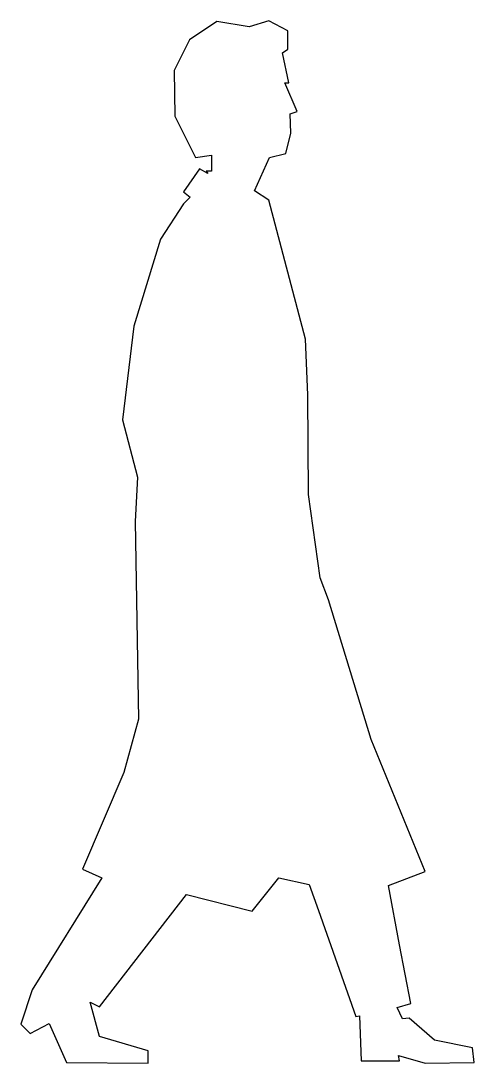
# Model space of a CAD drawing. Extents: x -10693 to -9982, y -6556 to -4920.
import ezdxf

# ---------------------------------------------------------------- set-up
doc = ezdxf.new("R2010")
doc.units = 0
doc.layers.get('0').update_dxf_attribs({"linetype": 'CONTINUOUS'})

msp = doc.modelspace()

# ---------------------------------------------------------------- linework, layer by layer
at = {"color": 0}
for points in [[(-10335.4, -4930), (-10385.7, -4921.6), (-10428.8, -4950.3), (-10452.8, -4998.2), (-10451.6, -5070.1), (-10419.2, -5134.7), (-10394.1, -5131.1), (-10394.1, -5156.3), (-10402.5, -5156.3), (-10400.1, -5159.9), (-10413.3, -5152.7), (-10438.4, -5188.6), (-10427.6, -5197), (-10438.4, -5207.8), (-10474.3, -5262.9), (-10516.2, -5399.4), (-10534.2, -5546.7), (-10510.3, -5636.5), (-10513.9, -5706), (-10509.1, -6016.1), (-10531.8, -6100), (-10596.5, -6252), (-10566.5, -6265.2), (-10675.5, -6441.2), (-10693.5, -6495.1), (-10679.1, -6509.5), (-10649.2, -6493.9), (-10621.6, -6555), (-10493.5, -6556.2), (-10493.5, -6537.1), (-10570.1, -6514.3), (-10584.5, -6460.4), (-10570.1, -6467.6), (-10433.6, -6291.6), (-10330.6, -6317.9), (-10288.7, -6265.2), (-10240.8, -6276), (-10226.4, -6316.7), (-10167.8, -6483.2), (-10161.8, -6482), (-10159.4, -6552.6), (-10099.5, -6552.6), (-10100.7, -6544.2), (-10058.8, -6556.2), (-9982.1, -6555), (-9984.5, -6532.3), (-10044.4, -6520.3), (-10083.9, -6485.6), (-10094.7, -6486.8), (-10103.1, -6468.8), (-10081.5, -6462.8), (-10099.5, -6370.6), (-10116.3, -6277.2), (-10058.8, -6255.6), (-10143.8, -6048.5), (-10210.9, -5829.3), (-10224, -5794.6), (-10242, -5664), (-10243.2, -5507.2), (-10246.8, -5419.7), (-10304.3, -5201.8), (-10327, -5187.4), (-10303.1, -5134.7), (-10277.9, -5128.7), (-10269.6, -5096.4), (-10270.8, -5066.5), (-10260, -5062.9), (-10279.1, -5017.4), (-10273.1, -5017.4), (-10282.7, -4970.7), (-10274.3, -4964.7), (-10274.3, -4935.9), (-10304.3, -4920.4), (-10335.4, -4930)], [(-10335.4, -4930), (-10385.7, -4921.6), (-10428.8, -4950.3), (-10452.8, -4998.2), (-10451.6, -5070.1), (-10419.2, -5134.7), (-10394.1, -5131.1), (-10394.1, -5156.3), (-10402.5, -5156.3), (-10400.1, -5159.9), (-10413.3, -5152.7), (-10438.4, -5188.6), (-10427.6, -5197), (-10438.4, -5207.8), (-10474.3, -5262.9), (-10516.2, -5399.4), (-10534.2, -5546.7), (-10510.3, -5636.5), (-10513.9, -5706), (-10509.1, -6016.1), (-10531.8, -6100), (-10596.5, -6252), (-10566.5, -6265.2), (-10675.5, -6441.2), (-10693.5, -6495.1), (-10679.1, -6509.5), (-10649.2, -6493.9), (-10621.6, -6555), (-10493.5, -6556.2), (-10493.5, -6537.1), (-10570.1, -6514.3), (-10584.5, -6460.4), (-10570.1, -6467.6), (-10433.6, -6291.6), (-10330.6, -6317.9), (-10288.7, -6265.2), (-10240.8, -6276), (-10226.4, -6316.7), (-10167.8, -6483.2), (-10161.8, -6482), (-10159.4, -6552.6), (-10099.5, -6552.6), (-10100.7, -6544.2), (-10058.8, -6556.2), (-9982.1, -6555), (-9984.5, -6532.3), (-10044.4, -6520.3), (-10083.9, -6485.6), (-10094.7, -6486.8), (-10103.1, -6468.8), (-10081.5, -6462.8), (-10099.5, -6370.6), (-10116.3, -6277.2), (-10058.8, -6255.6), (-10143.8, -6048.5), (-10210.9, -5829.3), (-10224, -5794.6), (-10242, -5664), (-10243.2, -5507.2), (-10246.8, -5419.7), (-10304.3, -5201.8), (-10327, -5187.4), (-10303.1, -5134.7), (-10277.9, -5128.7), (-10269.6, -5096.4), (-10270.8, -5066.5), (-10260, -5062.9), (-10279.1, -5017.4), (-10273.1, -5017.4), (-10282.7, -4970.7), (-10274.3, -4964.7), (-10274.3, -4935.9), (-10304.3, -4920.4), (-10335.4, -4930), (-10335.4, -4930)]]:
    msp.add_lwpolyline(points, dxfattribs=at)

doc.saveas('drawing.dxf')
